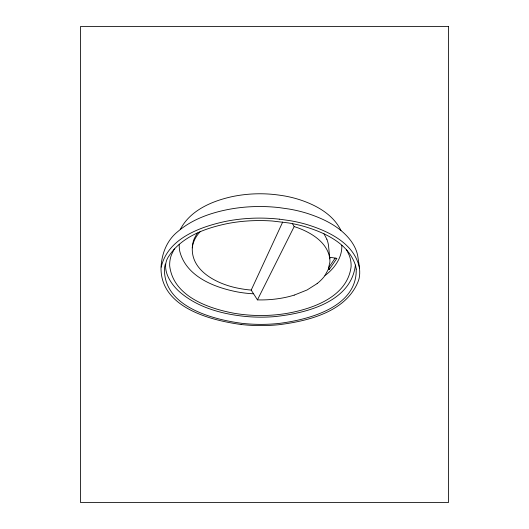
<?xml version="1.0" encoding="UTF-8"?>
<svg xmlns="http://www.w3.org/2000/svg" width="529" height="529" viewBox="0 0 529 529"><rect width="100%" height="100%" fill="white"/><g stroke="black" fill="none" stroke-linecap="round" stroke-linejoin="round"><path stroke-width="0.79" d="M355.382 265.082C351.137 302.39 304.995 313.585 273.916 316.673A170.278 170.278 0 0 1 246.567 316.547C222.689 314.286 197.879 307.838 179.437 291.724C169.968 283.332 160.208 267.76 169.088 255.791C182.069 236.284 205.953 227.979 227.893 223.483A164.023 164.023 0 0 1 246.917 221.023L249.728 220.838A181.407 181.407 0 0 1 272.263 221.01L288.424 222.927A141.633 141.633 0 0 1 304.281 226.465C324.727 232.575 348.181 243.221 355.382 265.082A29.393 29.393 0 0 1 356.209 269.089M197.297 233.031L194.341 238.427A24.995 24.995 0 0 0 192.523 245.37C189.217 271.06 218.345 284.721 239.472 288.47A108.452 108.452 0 0 0 251.215 290.077L257.438 299.877A119.336 119.336 0 0 0 281.243 298.204L282.922 297.906A101.766 101.766 0 0 0 294.217 295.116M192.265 247.87C192.906 241.819 195.981 236.245 200.048 231.801M241.151 324.508A180.085 180.085 0 0 0 279.239 324.68C308.843 320.891 346.912 311.634 358.583 280.35C361.016 272.858 358.979 264.943 357.974 257.418C357.194 251.341 354.45 245.674 350.859 240.768C340.061 226.432 323.093 218.404 306.377 213.114A137.573 137.573 0 0 0 289.092 209.041L279.014 207.593A174.292 174.292 0 0 0 251.559 206.713L248.723 206.865A164.169 164.169 0 0 0 226.187 209.881C208.796 213.491 191.452 219.879 177.817 231.57C166.595 240.437 161.332 254.614 161.008 268.639C161.226 307.613 210.602 320.336 241.151 324.508M161.213 267.125C167.647 238.579 199.995 226.875 225.486 221.42A172.137 172.137 0 0 1 248.432 218.444L251.321 218.285A183.186 183.186 0 0 1 279.286 219.165M251.215 290.077L282.684 222.061M180.25 229.526C190.261 210.073 212.427 200.868 232.74 196.497A136.918 136.918 0 0 1 280.608 195.34L284.404 195.928A116.44 116.44 0 0 1 299.057 199.512C315.727 204.875 333.019 214.146 340.993 230.525M257.438 299.877L294.17 226.584L292.451 223.661M174.365 248.908L171.515 254.647A28.513 28.513 0 0 0 169.67 265.756C173.195 296.247 208.082 308.42 234.155 313.274A159.765 159.765 0 0 0 286.341 313.479C312.394 308.969 347.262 297.086 351.091 266.748A28.506 28.506 0 0 0 349.385 255.659L346.607 249.906M329.706 258.033L330.175 257.319L336.887 258.364L329.25 269.526L328.297 269.387M335.155 258.092L329.025 267.138L329.25 269.526M317.155 283.584L307.084 289.965L294.217 295.109M279.286 219.165L289.548 220.593A143.716 143.716 0 0 1 307.144 224.613C328.793 231.292 354.761 243.624 359.475 268.21M323.973 233.805L326.869 239.26M356.209 269.089C357.399 307.395 308.162 319.8 278.631 323.483A174.147 174.147 0 0 1 241.773 323.318C212.202 319.364 162.886 306.456 164.493 268.044A29.399 29.399 0 0 1 165.372 264.031M341.807 245.231C342.395 257.583 334.394 268.593 324.852 275.655L328.238 269.532L329.884 262.067A21.431 21.431 0 0 0 329.805 258.853C327.868 243.433 313.122 233.864 299.831 228.574A83.529 83.529 0 0 0 294.17 226.584M329.805 258.853L328.575 246.164A24.995 24.995 0 0 0 326.856 239.267M324.899 275.688A40.72 40.72 0 0 1 317.129 283.544M253.53 293.793A126.352 126.352 0 0 1 238.01 292.048C214.675 287.631 186.089 276.713 179.728 251.136A29.604 29.604 0 0 1 179.245 244.272M448.447 26.45L80.553 26.45L80.553 502.55L448.447 502.55L448.447 26.45"/></g></svg>
